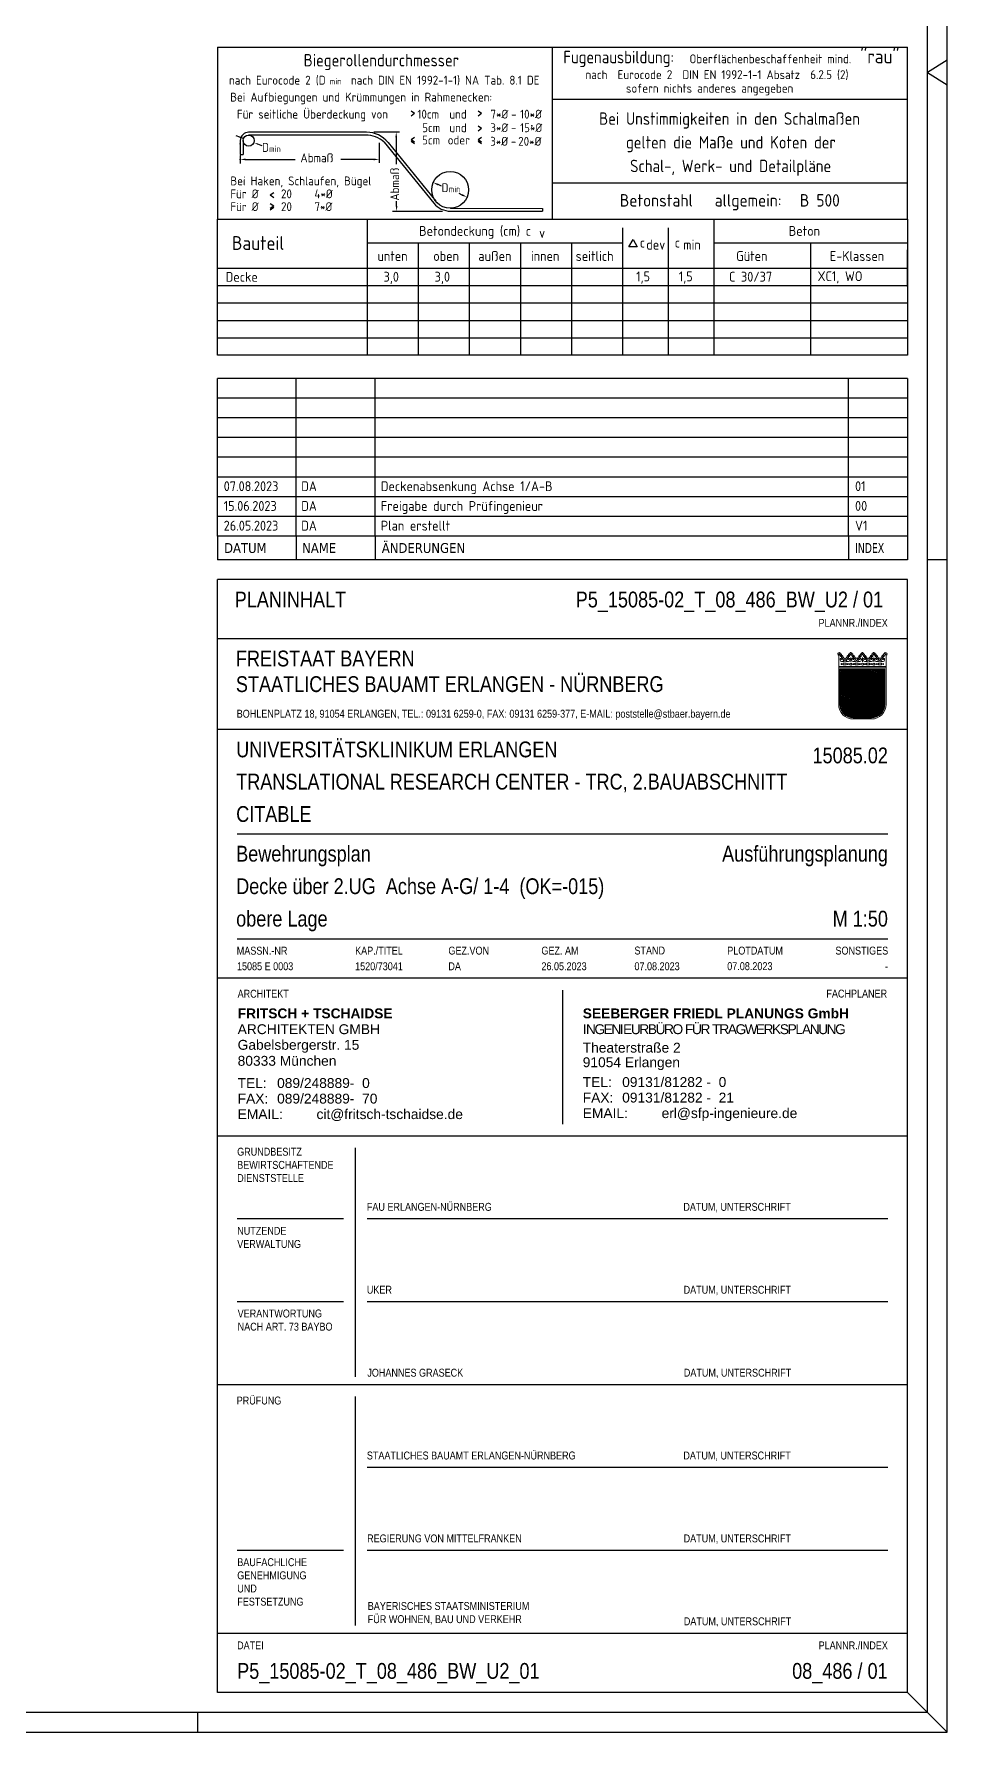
# Model space of a CAD drawing. Extents: x 6 to 95.2, y -7.1 to 49.1.
# Drawn here: x 63.89 to 75.47, y 0 to 21.51 of the extents above; entities that cross this region are included whole.
import ezdxf
from ezdxf.enums import TextEntityAlignment as Align

# ---------------------------------------------------------------- set-up
doc = ezdxf.new("R2010")
doc.units = 0
doc.header["$LTSCALE"] = 0.5
doc.linetypes.add('AUSGEZOGEN', pattern=[1000.01, 1000, 0.01])
for name, color, linetype in [('40 A Plankopf Text F+T', 7, 'Continuous'), ('BET-ANS', 7, 'Continuous'), ('RAHMEN', 7, 'Continuous'), ('STEMPEL', 7, 'Continuous'), ('TEXT', 7, 'Continuous')]:
    doc.layers.add(name, color=color, linetype=linetype)
doc.layers.add('NOPLOT', color=7, linetype='Continuous', plot=False)
doc.styles.add('ERSTELLTER_STIL_3', font='arial.ttf')
doc.styles.add('ERSTELLTER_STIL_4', font='arialbd.ttf')
doc.styles.add('helv', font='tahoma.ttf')
doc.styles.add('plankopf_ArialN', font='ARIALN.TTF')
doc.styles.add('txt', font='isocp.shx')
pattern_1 = [(0, (-322.07857, -163.97815), (8e-17, 0.254), [])]

# ---------------------------------------------------------------- blocks, each defined once
blk = doc.blocks.new('Bundeslandwappen')
at = {"lineweight": 9, "true_color": 0xffffff}
for points in [[(-5.75, 16.5), (-5.98, 16.5), (-5.98, 16.29), (-5.75, 16.29)], [(-5.09, 15.68), (-5.31, 15.68), (-5.31, 15.47), (-5.09, 15.47)], [(-3.49, 15.68), (-3.71, 15.68), (-3.71, 15.47), (-3.49, 15.47)], [(-2.82, 16.5), (-3.05, 16.5), (-3.05, 16.29), (-2.82, 16.29)], [(-2.15, 15.68), (-2.38, 15.68), (-2.38, 15.47), (-2.15, 15.47)], [(-0.56, 15.68), (-0.78, 15.68), (-0.78, 15.47), (-0.56, 15.47)], [(0.11, 16.5), (-0.11, 16.5), (-0.11, 16.29), (0.11, 16.29)], [(0.78, 15.68), (0.56, 15.68), (0.56, 15.47), (0.78, 15.47)], [(2.38, 15.68), (2.15, 15.68), (2.15, 15.47), (2.38, 15.47)], [(3.05, 16.5), (2.82, 16.5), (2.82, 16.29), (3.05, 16.29)], [(3.71, 15.68), (3.49, 15.68), (3.49, 15.47), (3.71, 15.47)], [(5.31, 15.68), (5.09, 15.68), (5.09, 15.47), (5.31, 15.47)], [(5.98, 16.5), (5.75, 16.5), (5.75, 16.29), (5.98, 16.29)]]:
    blk.add_hatch(color=7, dxfattribs=at).paths.add_polyline_path(points)
at = {"true_color": 0xffffff}
for points in [[(-5.34, 12.59), (-5.7, 12.59), (-5.7, 12.19), (-5.07, 11.96)], [(-3.57, 8.42), (-5.7, 9.18), (-5.7, 6.17), (-2.07, 4.88)], [(-1.42, 10.67), (-5.07, 11.96), (-3.57, 8.42), (0.08, 7.13)], [(0.86, 12.59), (-2.24, 12.59), (-1.42, 10.67), (2.23, 9.38)], [(3.96, 12.59), (1.66, 12.59), (4.37, 11.63)], [(5.7, 8.15), (2.23, 9.38), (3.73, 5.84), (5.7, 5.14)], [(5.7, 11.16), (4.37, 11.63), (5.7, 8.5)], [(-5.7, 6.14), (-5.7, 3.7, 0.041392), (-5.65, 3.14), (-4.21, 2.63)], [(1.58, 3.59), (-2.07, 4.88), (-0.56, 1.34), (2.36, 0.3, 0.043654), (2.95, 0.36)], [(3.73, 5.84), (0.08, 7.13), (1.58, 3.59), (5.23, 2.29)], [(-0.56, 1.34), (-4.21, 2.63), (-3.29, 0.45, 0.073774), (-2.3, 0.3), (-0.12, 0.3)]]:
    blk.add_hatch(color=7, dxfattribs=at).paths.add_polyline_path(points)
at = {"lineweight": 9}
h = blk.add_hatch(dxfattribs=at)
h.set_pattern_fill('ANSI31', color=256, scale=0.08, angle=315, style=0)
h.set_pattern_definition(pattern_1)
h.paths.add_polyline_path([(-5.07, 11.96), (-5.7, 12.19), (-5.7, 9.18), (-3.57, 8.42)])
h = blk.add_hatch(dxfattribs=at)
h.set_pattern_fill('ANSI31', color=256, scale=0.08, angle=315, style=0)
h.set_pattern_definition(pattern_1)
h.paths.add_polyline_path([(-2.24, 12.59), (-5.34, 12.59), (-5.07, 11.96), (-1.42, 10.67)])
h = blk.add_hatch(dxfattribs=at)
h.set_pattern_fill('ANSI31', color=256, scale=0.08, angle=315, style=0)
h.set_pattern_definition(pattern_1)
h.paths.add_polyline_path([(2.23, 9.38), (-1.42, 10.67), (0.08, 7.13), (3.73, 5.84)])
h = blk.add_hatch(dxfattribs=at)
h.set_pattern_fill('ANSI31', color=256, scale=0.08, angle=315, style=0)
h.set_pattern_definition(pattern_1)
h.paths.add_polyline_path([(4.37, 11.63), (1.66, 12.59), (0.86, 12.59), (2.23, 9.38), (5.7, 8.15), (5.7, 8.5)])
h = blk.add_hatch(dxfattribs=at)
h.set_pattern_fill('ANSI31', color=256, scale=0.08, angle=315, style=0)
h.set_pattern_definition(pattern_1)
h.paths.add_polyline_path([(5.7, 12.59), (3.96, 12.59), (4.37, 11.63), (5.7, 11.16)])
h = blk.add_hatch(dxfattribs=at)
h.set_pattern_fill('ANSI31', color=256, scale=0.08, angle=315, style=0)
h.set_pattern_definition(pattern_1)
h.paths.add_polyline_path([(-2.07, 4.88), (-5.7, 6.17), (-5.7, 6.14), (-4.21, 2.63), (-0.56, 1.34)])
h = blk.add_hatch(dxfattribs=at)
h.set_pattern_fill('ANSI31', color=256, scale=0.08, angle=315, style=0)
h.set_pattern_definition(pattern_1)
h.paths.add_polyline_path([(0.08, 7.13), (-3.57, 8.42), (-2.07, 4.88), (1.58, 3.59)])
h = blk.add_hatch(dxfattribs=at)
h.set_pattern_fill('ANSI31', color=256, scale=0.08, angle=315, style=0)
h.set_pattern_definition(pattern_1)
h.paths.add_polyline_path([(5.7, 5.14), (3.73, 5.84), (5.23, 2.29), (5.37, 2.24, 0.111178), (5.7, 3.7)])
h = blk.add_hatch(dxfattribs=at)
h.set_pattern_fill('ANSI31', color=256, scale=0.08, angle=315, style=0)
h.set_pattern_definition(pattern_1)
h.paths.add_polyline_path([(-4.21, 2.63), (-5.65, 3.14, 0.285055), (-3.29, 0.45)])
h = blk.add_hatch(dxfattribs=at)
h.set_pattern_fill('ANSI31', color=256, scale=0.08, angle=315, style=0)
h.set_pattern_definition(pattern_1)
h.paths.add_polyline_path([(-0.56, 1.34), (-0.12, 0.3), (2.3, 0.3, 0.004354), (2.36, 0.3)])
h = blk.add_hatch(dxfattribs=at)
h.set_pattern_fill('ANSI31', color=256, scale=0.08, angle=315, style=0)
h.set_pattern_definition(pattern_1)
h.paths.add_polyline_path([(5.31, 2.11), (5.23, 2.29), (1.58, 3.59), (2.95, 0.36, 0.22704)])
for p, q in [((-6, 16.1), (-6, 3.7)), ((-6, 13.29), (6, 13.29)), ((-6, 12.94), (6, 12.94)), ((-5.64, 14.97), (-5.64, 15.18)), ((-5.61, 16.59), (-5.62, 16.68)), ((-5.33, 15.19), (-5.33, 15.05)), ((-4.68, 14.54), (-5.26, 14.54)), ((-4.12, 14.54), (-3.54, 14.54)), ((-3.47, 15.19), (-3.47, 15.05)), ((-3.36, 13.9), (-2.93, 14.17)), ((-2.93, 13.63), (-3.36, 13.9)), ((-3.19, 16.59), (-3.18, 16.67)), ((-3.16, 14.97), (-3.16, 15.18)), ((-2.93, 15.58), (-2.93, 14.47)), ((-2.93, 14.17), (-2.5, 13.9)), ((-2.5, 13.9), (-2.93, 13.63)), ((-2.71, 14.97), (-2.71, 15.18)), ((-2.68, 16.59), (-2.69, 16.67)), ((-2.4, 15.19), (-2.4, 15.05)), ((-1.74, 14.54), (-2.32, 14.54)), ((-1.19, 14.54), (-0.61, 14.54)), ((-0.54, 15.19), (-0.54, 15.05)), ((0, 14.17), (-0.43, 13.9)), ((-0.43, 13.9), (0, 13.63)), ((-0.25, 16.59), (-0.24, 16.67)), ((-0.22, 14.97), (-0.22, 15.18)), ((0, 15.58), (0, 14.47)), ((0.43, 13.9), (0, 14.17)), ((0, 13.63), (0.43, 13.9)), ((0.22, 14.97), (0.22, 15.18)), ((0.25, 16.59), (0.24, 16.67)), ((0.54, 15.19), (0.54, 15.05)), ((1.19, 14.54), (0.61, 14.54)), ((1.74, 14.54), (2.32, 14.54)), ((2.4, 15.19), (2.4, 15.05)), ((2.93, 14.17), (2.5, 13.9)), ((2.5, 13.9), (2.93, 13.63)), ((2.68, 16.59), (2.69, 16.67)), ((2.71, 14.97), (2.71, 15.18)), ((2.93, 15.58), (2.93, 14.47)), ((3.36, 13.9), (2.93, 14.17)), ((2.93, 13.63), (3.36, 13.9)), ((3.16, 14.97), (3.16, 15.18)), ((3.19, 16.59), (3.18, 16.67)), ((3.47, 15.19), (3.47, 15.05)), ((4.12, 14.54), (3.54, 14.54)), ((4.68, 14.54), (5.26, 14.54)), ((5.33, 15.19), (5.33, 15.05)), ((5.61, 16.59), (5.62, 16.68)), ((5.64, 14.97), (5.64, 15.18)), ((6, 3.7), (6, 16.1)), ((-5.7, 12.59), (-5.7, 3.7)), ((-5.7, 12.59), (5.7, 12.59)), ((-5.7, 12.19), (5.7, 8.15)), ((-5.7, 9.18), (5.7, 5.14)), ((-5.34, 12.59), (-0.12, 0.3)), ((-2.24, 12.59), (2.95, 0.36)), ((0.86, 12.59), (5.31, 2.11)), ((1.66, 12.59), (5.7, 11.16)), ((3.96, 12.59), (5.7, 8.5)), ((5.7, 3.7), (5.7, 12.59)), ((-5.7, 6.17), (5.37, 2.24)), ((-5.7, 6.14), (-3.29, 0.45)), ((-5.66, 3.14), (2.36, 0.3)), ((-2.3, 0.3), (2.3, 0.3)), ((-2.3, 0), (2.3, 0))]:
    blk.add_line(p, q, dxfattribs=at)
for points in [[(-5.75, 16.29), (-5.98, 16.29), (-5.98, 16.5), (-5.75, 16.5)], [(-5.09, 15.47), (-5.31, 15.47), (-5.31, 15.68), (-5.09, 15.68)], [(-4.07, 13.71), (-4.83, 13.71), (-4.83, 14.1), (-4.07, 14.1)], [(-3.71, 15.47), (-3.49, 15.47), (-3.49, 15.68), (-3.71, 15.68)], [(-2.82, 16.29), (-3.05, 16.29), (-3.05, 16.5), (-2.82, 16.5)], [(-2.15, 15.47), (-2.38, 15.47), (-2.38, 15.68), (-2.15, 15.68)], [(-1.8, 13.71), (-1.04, 13.71), (-1.04, 14.1), (-1.8, 14.1)], [(-0.78, 15.47), (-0.56, 15.47), (-0.56, 15.68), (-0.78, 15.68)], [(0.11, 16.29), (-0.11, 16.29), (-0.11, 16.5), (0.11, 16.5)], [(0.78, 15.47), (0.56, 15.47), (0.56, 15.68), (0.78, 15.68)], [(1.8, 13.71), (1.04, 13.71), (1.04, 14.1), (1.8, 14.1)], [(2.15, 15.47), (2.38, 15.47), (2.38, 15.68), (2.15, 15.68)], [(3.05, 16.29), (2.82, 16.29), (2.82, 16.5), (3.05, 16.5)], [(3.71, 15.47), (3.49, 15.47), (3.49, 15.68), (3.71, 15.68)], [(4.07, 13.71), (4.83, 13.71), (4.83, 14.1), (4.07, 14.1)], [(5.09, 15.47), (5.31, 15.47), (5.31, 15.68), (5.09, 15.68)], [(5.75, 16.29), (5.98, 16.29), (5.98, 16.5), (5.75, 16.5)]]:
    blk.add_lwpolyline(points, close=True, dxfattribs=at)
for centre in [(-5.28, 13.9), (-3.71, 13.9), (-2.2, 13.9), (-0.68, 13.9), (0.68, 13.9), (2.2, 13.9), (3.71, 13.9), (5.28, 13.9)]:
    blk.add_circle(centre, 0.123, dxfattribs=at)
for centre, radius, start, end in [((-5.89, 16.45), 0.362, 44.6681, 253.1183), ((-5.67, 16.67), 0.05, 6.6615, 44.6681), ((-5.49, 15.18), 0.157, 3.2756, 179.5521), ((-5.19, 14.99), 0.453, 182.8328, 261.3043), ((-5.56, 16.59), 0.05, 186.6615, 265.6209), ((-5.42, 15.99), 0.179, 74.7883, 15.1356), ((-5.59, 16.26), 0.281, 346.0232, 85.6209), ((-5.36, 16.21), 0.05, 254.7883, 346.0232), ((-5.26, 15.23), 0.191, 249.6358, 3.0857), ((-5.2, 16.05), 0.05, 93.0633, 195.1356), ((-5.19, 15.87), 0.224, 350.9542, 93.0633), ((-5.02, 15.24), 0.05, 82.9467, 183.0857), ((-4.99, 15.54), 0.249, 262.9467, 77.8855), ((-4.92, 15.83), 0.05, 170.9542, 257.8855), ((-4.62, 14.89), 0.224, 71.4, 0), ((-4.71, 14.85), 0.312, 275.9649, 353.9773), ((-4.4, 15.24), 0.208, 317.0775, 222.9225), ((-4.18, 14.89), 0.224, 180, 108.6), ((-4.09, 14.85), 0.312, 186.0227, 264.0351), ((-3.81, 15.54), 0.249, 102.1145, 277.0533), ((-3.88, 15.83), 0.05, 282.1145, 9.0458), ((-3.61, 15.87), 0.224, 86.9367, 189.0458), ((-3.78, 15.24), 0.05, 356.9143, 97.0533), ((-3.54, 15.23), 0.191, 176.9143, 290.3642), ((-3.6, 16.05), 0.05, 344.8644, 86.9367), ((-3.38, 15.99), 0.179, 164.8644, 105.2117), ((-3.61, 14.99), 0.453, 278.6957, 357.1672), ((-3.21, 16.26), 0.281, 94.3791, 193.9768), ((-3.44, 16.21), 0.05, 193.9768, 285.2117), ((-3.31, 15.18), 0.157, 0.4479, 176.7244), ((-3.24, 16.59), 0.05, 274.3791, 353.3385), ((-3.13, 16.67), 0.05, 155.2288, 173.3385), ((-2.93, 16.58), 0.264, 24.0166, 155.3409), ((-2.55, 15.18), 0.157, 3.2756, 179.5521), ((-2.26, 14.99), 0.453, 182.8328, 261.3043), ((-2.74, 16.66), 0.05, 6.6615, 24.0166), ((-2.63, 16.59), 0.05, 186.6615, 265.6209), ((-2.49, 15.99), 0.179, 74.7883, 15.1356), ((-2.65, 16.26), 0.281, 346.0232, 85.6209), ((-2.43, 16.21), 0.05, 254.7883, 346.0232), ((-2.33, 15.23), 0.191, 249.6358, 3.0857), ((-2.27, 16.05), 0.05, 93.0633, 195.1356), ((-2.26, 15.87), 0.224, 350.9542, 93.0633), ((-2.09, 15.24), 0.05, 82.9467, 183.0857), ((-2.05, 15.54), 0.249, 262.9467, 77.8855), ((-1.99, 15.83), 0.05, 170.9542, 257.8855), ((-1.69, 14.89), 0.224, 71.4, 0), ((-1.78, 14.85), 0.312, 275.9649, 353.9773), ((-1.47, 15.24), 0.208, 317.0775, 222.9225), ((-1.24, 14.89), 0.224, 180, 108.6), ((-1.16, 14.85), 0.312, 186.0227, 264.0351), ((-0.88, 15.54), 0.249, 102.1145, 277.0533), ((-0.94, 15.83), 0.05, 282.1145, 9.0458), ((-0.67, 15.87), 0.224, 86.9367, 189.0458), ((-0.84, 15.24), 0.05, 356.9143, 97.0533), ((-0.6, 15.23), 0.191, 176.9143, 290.3642), ((-0.66, 16.05), 0.05, 344.8644, 86.9367), ((-0.44, 15.99), 0.179, 164.8644, 105.2117), ((-0.68, 14.99), 0.453, 278.6957, 357.1672), ((-0.28, 16.26), 0.281, 94.3791, 193.9768), ((-0.5, 16.21), 0.05, 193.9768, 285.2117), ((-0.38, 15.18), 0.157, 0.4479, 176.7244), ((-0.3, 16.59), 0.05, 274.3791, 353.3385), ((0, 16.58), 0.264, 24.0166, 155.3409), ((-0.19, 16.67), 0.05, 155.2288, 173.3385), ((0.38, 15.18), 0.157, 3.2756, 179.5521), ((0.68, 14.99), 0.453, 182.8328, 261.3043), ((0.19, 16.66), 0.05, 6.6615, 24.0166), ((0.3, 16.59), 0.05, 186.6615, 265.6209), ((0.44, 15.99), 0.179, 74.7883, 15.1356), ((0.28, 16.26), 0.281, 346.0232, 85.6209), ((0.5, 16.21), 0.05, 254.7883, 346.0232), ((0.6, 15.23), 0.191, 249.6358, 3.0857), ((0.66, 16.05), 0.05, 93.0633, 195.1356), ((0.67, 15.87), 0.224, 350.9542, 93.0633), ((0.84, 15.24), 0.05, 82.9467, 183.0857), ((0.88, 15.54), 0.249, 262.9467, 77.8855), ((0.94, 15.83), 0.05, 170.9542, 257.8855), ((1.24, 14.89), 0.224, 71.4, 0), ((1.16, 14.85), 0.312, 275.9649, 353.9773), ((1.47, 15.24), 0.208, 317.0775, 222.9225), ((1.69, 14.89), 0.224, 180, 108.6), ((1.78, 14.85), 0.312, 186.0227, 264.0351), ((2.05, 15.54), 0.249, 102.1145, 277.0533), ((1.99, 15.83), 0.05, 282.1145, 9.0458), ((2.26, 15.87), 0.224, 86.9367, 189.0458), ((2.09, 15.24), 0.05, 356.9143, 97.0533), ((2.33, 15.23), 0.191, 176.9143, 290.3642), ((2.27, 16.05), 0.05, 344.8644, 86.9367), ((2.49, 15.99), 0.179, 164.8644, 105.2117), ((2.26, 14.99), 0.453, 278.6957, 357.1672), ((2.65, 16.26), 0.281, 94.3791, 193.9768), ((2.43, 16.21), 0.05, 193.9768, 285.2117), ((2.55, 15.18), 0.157, 0.4479, 176.7244), ((2.63, 16.59), 0.05, 274.3791, 353.3385), ((2.93, 16.58), 0.264, 24.0166, 155.3409), ((2.74, 16.67), 0.05, 155.2288, 173.3385), ((3.31, 15.18), 0.157, 3.2756, 179.5521), ((3.61, 14.99), 0.453, 182.8328, 261.3043), ((3.13, 16.66), 0.05, 6.6615, 24.0166), ((3.24, 16.59), 0.05, 186.6615, 265.6209), ((3.38, 15.99), 0.179, 74.7883, 15.1356), ((3.21, 16.26), 0.281, 346.0232, 85.6209), ((3.44, 16.21), 0.05, 254.7883, 346.0232), ((3.54, 15.23), 0.191, 249.6358, 3.0857), ((3.6, 16.05), 0.05, 93.0633, 195.1356), ((3.61, 15.87), 0.224, 350.9542, 93.0633), ((3.78, 15.24), 0.05, 82.9467, 183.0857), ((3.81, 15.54), 0.249, 262.9467, 77.8855), ((3.88, 15.83), 0.05, 170.9542, 257.8855), ((4.18, 14.89), 0.224, 71.4, 0), ((4.09, 14.85), 0.312, 275.9649, 353.9773), ((4.4, 15.24), 0.208, 317.0775, 222.9225), ((4.62, 14.89), 0.224, 180, 108.6), ((4.71, 14.85), 0.312, 186.0227, 264.0351), ((4.99, 15.54), 0.249, 102.1145, 277.0533), ((4.92, 15.83), 0.05, 282.1145, 9.0458), ((5.19, 15.87), 0.224, 86.9367, 189.0458), ((5.02, 15.24), 0.05, 356.9143, 97.0533), ((5.26, 15.23), 0.191, 176.9143, 290.3642), ((5.2, 16.05), 0.05, 344.8644, 86.9367), ((5.42, 15.99), 0.179, 164.8644, 105.2117), ((5.19, 14.99), 0.453, 278.6957, 357.1672), ((5.59, 16.26), 0.281, 94.3791, 193.9768), ((5.36, 16.21), 0.05, 193.9768, 285.2117), ((5.49, 15.18), 0.157, 0.4479, 176.7244), ((5.56, 16.59), 0.05, 274.3791, 353.3385), ((5.67, 16.67), 0.05, 135.3319, 173.3385), ((5.89, 16.45), 0.362, 286.8817, 135.3319), ((-2.3, 3.7), 3.7, 180, 270), ((-2.3, 3.7), 3.4, 180, 270), ((2.3, 3.7), 3.7, 270, 0), ((2.3, 3.7), 3.4, 270, 0)]:
    blk.add_arc(centre, radius, start, end, dxfattribs=at)
blk = doc.blocks.new('Plankopf_PU')
for p, q in [((-18.5, 25.4), (-18.5, 27.7)), ((-1, 27.7), (-18.5, 27.7)), ((-1, 27.7), (-18.5, 27.7)), ((-1, 25.4), (-1, 27.7)), ((-1, 25.4), (-18.5, 25.4)), ((-1, 25.4), (-18.5, 25.4)), ((-18.5, 19.1), (-18.5, 25.4)), ((-1, 19.1), (-1, 25.4)), ((-1.5, 22.75), (-18, 22.75)), ((-18, 20.1), (-1.5, 20.1)), ((-18.5, 15.1), (-18.5, 19.1)), ((-1, 19.1), (-18.5, 19.1)), ((-1, 15.1), (-1, 19.1)), ((-9.75, 18.8), (-9.75, 15.4)), ((-1, 15.1), (-18.5, 15.1)), ((-1, 15.1), (-18.5, 15.1)), ((-18.5, 8.8), (-18.5, 15.1)), ((-1, 8.8), (-1, 15.1)), ((-15, 9), (-15, 14.8)), ((-15.3, 13), (-18, 13)), ((-1.5, 13), (-14.7, 13)), ((-15.3, 10.9), (-18, 10.9)), ((-1.5, 10.9), (-14.7, 10.9)), ((-18.5, 2.5), (-18.5, 8.8)), ((-1, 8.8), (-18.5, 8.8)), ((-1, 2.5), (-1, 8.8)), ((-15, 2.7), (-15, 8.5)), ((-1.5, 6.7), (-14.7, 6.7)), ((-15.3, 4.6), (-18, 4.6)), ((-1.5, 4.6), (-14.7, 4.6)), ((-1, 2.5), (-18.5, 2.5)), ((-18.5, 1), (-18.5, 2.5)), ((-1, 2.5), (-18.5, 2.5)), ((-1, 1), (-1, 2.5)), ((-1, 1), (-18.5, 1))]:
    blk.add_line(p, q)
at = {"xscale": 0.1, "yscale": 0.1, "zscale": 0.1}
blk.add_blockref('Bundeslandwappen', (-2.148, 25.669), dxfattribs=at)
at = {"linetype": 'AUSGEZOGEN', "lineweight": 35, "style": 'plankopf_ArialN'}
for s, height, p in [('FREISTAAT BAYERN', 0.4, (-18.032, 27.401)), ('PRÜFUNG', 0.2, (-18.013, 8.5))]:
    blk.add_text(s, height=height, dxfattribs=at).set_placement(p, align=Align.TOP_LEFT)
blk.add_text('STAATLICHES BAUAMT ERLANGEN - NÜRNBERG', height=0.4, dxfattribs=at).set_placement((-18.032, 26.552), align=Align.MIDDLE_LEFT)
at = {"style": 'plankopf_ArialN'}
for s, p in [('BOHLENPLATZ 18, 91054 ERLANGEN, TEL.: 09131 6259-0, FAX: 09131 6259-377, E-MAIL: poststelle@stbaer.bayern.de', (-18.012, 25.702)), ('MASSN.-NR', (-18.011, 19.698)), ('KAP./TITEL', (-15.01, 19.698)), ('GEZ.VON', (-12.644, 19.7)), ('GEZ. AM', (-10.286, 19.7)), ('STAND', (-7.927, 19.702)), ('PLOTDATUM', (-5.574, 19.7)), ('FAU ERLANGEN-NÜRNBERG', (-14.712, 13.207)), ('DATUM, UNTERSCHRIFT', (-6.687, 13.207)), ('UKER', (-14.712, 11.107)), ('DATUM, UNTERSCHRIFT', (-6.68, 11.106)), ('JOHANNES GRASECK', (-14.7, 9.005)), ('DATUM, UNTERSCHRIFT', (-6.675, 9.005)), ('STAATLICHES BAUAMT ERLANGEN-NÜRNBERG', (-14.712, 6.907)), ('DATUM, UNTERSCHRIFT', (-6.687, 6.907)), ('REGIERUNG VON MITTELFRANKEN', (-14.705, 4.806)), ('DATUM, UNTERSCHRIFT', (-6.68, 4.806)), ('DATUM, UNTERSCHRIFT', (-6.675, 2.705)), ('DATEI', (-18.002, 2.095))]:
    blk.add_text(s, height=0.2, dxfattribs=at).set_placement(p)
for s, p in [('SONSTIGES', (-1.493, 19.7)), ('PLANNR./INDEX', (-1.501, 2.095))]:
    blk.add_text(s, height=0.2, dxfattribs=at).set_placement(p, align=Align.RIGHT)
at = {"linetype": 'AUSGEZOGEN', "lineweight": 35, "style": 'plankopf_ArialN'}
blk.add_text('ARCHITEKT', height=0.2, dxfattribs=at).set_placement((-17.989, 18.607))
blk.add_text('FACHPLANER', height=0.2, dxfattribs=at).set_placement((-1.52, 18.611), align=Align.RIGHT)
at = {"insert": (-5.574, 19.303), "char_height": 0.2, "attachment_point": 7, "style": 'plankopf_ArialN'}
blk.add_mtext('07.08.2023', dxfattribs=at)
at = {"char_height": 0.2, "attachment_point": 1, "style": 'plankopf_ArialN'}
for s, insert, width in [('GRUNDBESITZ\\PBEWIRTSCHAFTENDE DIENSTSTELLE', (-18, 14.804), 2.5), ('NUTZENDE^JVERWALTUNG', (-17.998, 12.8), 2.69843), ('VERANTWORTUNG  NACH ART. 73 BAYBO', (-17.988, 10.705), 2.68768), ('BAUFACHLICHE GENEHMIGUNG UND FESTSETZUNG', (-17.998, 4.404), 2.2311), ('BAYERISCHES STAATSMINISTERIUM ^JFÜR WOHNEN, BAU UND VERKEHR', (-14.689, 3.294), 9.29412)]:
    blk.add_mtext(s, dxfattribs=dict(at, insert=insert, width=width))
at = {"style": 'plankopf_ArialN'}
for tag, p in [('PROJEKTBEZEICHNUNGZ1', (-18.025, 24.578)), ('PROJEKTBEZEICHNUNGZ2', (-18.025, 23.761)), ('PROJEKTBEZEICHNUNGZ3', (-18.025, 22.941))]:
    blk.add_attdef(tag, text='', height=0.4, dxfattribs=at).set_placement(p, align=Align.BOTTOM_LEFT)
for tag, p in [('GEB.-NR', (-1.5, 24.946)), ('0.000X', (-1.507, 1.749))]:
    blk.add_attdef(tag, text='', height=0.4, dxfattribs=at).set_placement(p, align=Align.TOP_RIGHT)
for tag, p, height in [('PLANINHALTZ1', (-18.025, 22.055), 0.4), ('PLANINHALTZ2', (-18.025, 21.232), 0.4), ('PLANINHALTZ3', (-18.025, 20.409), 0.4), ('MASSN.-NR', (-18.005, 19.303), 0.2), ('KAPITEL/TITEL', (-15.01, 19.303), 0.2), ('GEZ_VON', (-12.644, 19.303), 0.2), ('GEZ_AM', (-10.286, 19.303), 0.2), ('STAND', (-7.927, 19.303), 0.2)]:
    blk.add_attdef(tag, p, '', height=height, dxfattribs=at)
for tag, height, p in [('PLANUNGSPHASE', 0.4, (-1.5, 22.055)), ('PROJEKTKATEGORIE', 0.4, (-1.5, 21.232)), ('MAßSTAB', 0.4, (-1.5, 20.409)), ('SONSTIGES', 0.2, (-1.5, 19.303))]:
    blk.add_attdef(tag, text='', height=height, dxfattribs=at).set_placement(p, align=Align.RIGHT)
at = {"layer": '40 A Plankopf Text F+T', "color": 7, "linetype": 'Continuous', "lineweight": 13, "char_height": 0.25, "attachment_point": 7}
for s, insert, style in [('\\A1;FRITSCH + TSCHAIDSE ', (-17.988, 18.081), 'ERSTELLTER_STIL_4'), ('\\A1;SEEBERGER FRIEDL PLANUNGS GmbH', (-9.238, 18.081), 'ERSTELLTER_STIL_4'), ('\\A1;ARCHITEKTEN GMBH', (-17.988, 17.68), 'ERSTELLTER_STIL_3'), ('\\A1;{\\T0.8;INGENIEURBÜRO FÜR TRAGWERKSPLANUNG}', (-9.238, 17.68), 'ERSTELLTER_STIL_3'), ('\\A1;Gabelsbergerstr. 15', (-17.988, 17.212), 'ERSTELLTER_STIL_3'), ('\\A1;Theaterstraße 2', (-9.238, 17.212), 'ERSTELLTER_STIL_3'), ('\\A1;80333 München', (-17.988, 16.879), 'ERSTELLTER_STIL_3'), ('\\A1;91054 Erlangen', (-9.238, 16.771), 'ERSTELLTER_STIL_3')]:
    blk.add_mtext(s, dxfattribs=dict(at, insert=insert, style=style))
at = {"layer": '40 A Plankopf Text F+T', "color": 7, "linetype": 'Continuous', "lineweight": 13, "char_height": 0.25, "attachment_point": 7, "line_spacing_factor": 0.945293, "style": 'ERSTELLTER_STIL_3'}
for s, insert in [('\\A1;TEL: ^I089/248889-  0\\PFAX: ^I089/248889-  70\\PEMAIL: ^Icit@fritsch-tschaidse.de', (-17.988, 15.481)), ('\\A1;TEL: ^I09131/81282 -  0\\PFAX: ^I09131/81282 -  21\\PEMAIL: ^Ierl@sfp-ingenieure.de', (-9.238, 15.481))]:
    blk.add_mtext(s, dxfattribs=dict(at, insert=insert))
blk = doc.blocks.new('Plankopf-ER')
at = {"layer": 'RAHMEN', "color": 7, "linetype": 'Continuous'}
for p, q in [((-0.5, 4.6), (-18, 4.6)), ((-18, 4.1), (-18, 4.6)), ((-16, 4.1), (-16, 4.6)), ((-14, 4.1), (-14, 4.6)), ((-2, 4.1), (-2, 4.6)), ((-0.5, 4.6), (-0.5, 4.1)), ((-0.5, 4.1), (-18, 4.1)), ((-18, 3.6), (-18, 4.1)), ((-16, 3.6), (-16, 4.1)), ((-14, 3.6), (-14, 4.1)), ((-2, 3.6), (-2, 4.1)), ((-0.5, 4.1), (-0.5, 3.6)), ((-0.5, 3.6), (-18, 3.6)), ((-18, 3.1), (-18, 3.6)), ((-16, 3.1), (-16, 3.6)), ((-14, 3.1), (-14, 3.6)), ((-2, 3.1), (-2, 3.6)), ((-0.5, 3.6), (-0.5, 3.1)), ((-0.5, 3.1), (-18, 3.1)), ((-18, 2.6), (-18, 3.1)), ((-16, 2.6), (-16, 3.1)), ((-14, 2.6), (-14, 3.1)), ((-2, 2.6), (-2, 3.1)), ((-0.5, 3.1), (-0.5, 2.6)), ((-0.5, 2.6), (-18, 2.6)), ((-18, 2.1), (-18, 2.6)), ((-16, 2.1), (-16, 2.6)), ((-14, 2.1), (-14, 2.6)), ((-2, 2.1), (-2, 2.6)), ((-0.5, 2.6), (-0.5, 2.1)), ((-0.5, 2.1), (-18, 2.1)), ((-18, 1.6), (-18, 2.1)), ((-16, 1.6), (-16, 2.1)), ((-14, 1.6), (-14, 2.1)), ((-2, 1.6), (-2, 2.1)), ((-0.5, 2.1), (-0.5, 1.6)), ((-0.5, 1.6), (-18, 1.6)), ((-18, 1.1), (-18, 1.6)), ((-16, 1.1), (-16, 1.6)), ((-14, 1.1), (-14, 1.6)), ((-2, 1.1), (-2, 1.6)), ((-0.5, 1.6), (-0.5, 1.1)), ((-0.5, 1.1), (-18, 1.1)), ((-18, 0.6), (-18, 1.1)), ((-16, 0.6), (-16, 1.1)), ((-14, 0.6), (-14, 1.1)), ((-2, 0.6), (-2, 1.1)), ((-0.5, 1.1), (-0.5, 0.6)), ((-0.5, 0.6), (-18, 0.6)), ((-18, 0.6), (-18, 0)), ((-16, 0.6), (-16, 0)), ((-14, 0.6), (-14, 0)), ((-2, 0.6), (-2, 0)), ((-0.5, 0.6), (-0.5, 0)), ((-0.5, 0), (-18, 0))]:
    blk.add_line(p, q, dxfattribs=at)
at = {"layer": 'RAHMEN', "color": 7, "linetype": 'Continuous', "style": 'txt'}
for tag, p in [('INDEX-D8', (-17.841, 4.242)), ('INDEX-N8', (-15.876, 4.242)), ('INDEX-X8', (-13.857, 4.242)), ('INDEX8', (-1.833, 4.242)), ('INDEX-D7', (-17.841, 3.742)), ('INDEX-N7', (-15.876, 3.742)), ('INDEX-X7', (-13.857, 3.742)), ('INDEX7', (-1.833, 3.742)), ('INDEX-D6', (-17.841, 3.242)), ('INDEX-N6', (-15.876, 3.242)), ('INDEX-X6', (-13.857, 3.242)), ('INDEX6', (-1.833, 3.242)), ('INDEX-D5', (-17.841, 2.742)), ('INDEX-N5', (-15.876, 2.742)), ('INDEX-X5', (-13.857, 2.742)), ('INDEX5', (-1.833, 2.742)), ('INDEX-D4', (-17.841, 2.242)), ('INDEX-N4', (-15.876, 2.242)), ('INDEX-X4', (-13.857, 2.242)), ('INDEX4', (-1.833, 2.242)), ('INDEX-D3', (-17.841, 1.742)), ('INDEX-N3', (-15.876, 1.742)), ('INDEX-X3', (-13.857, 1.742)), ('INDEX3', (-1.833, 1.742)), ('INDEX-D2', (-17.841, 1.242)), ('INDEX-N2', (-15.876, 1.242)), ('INDEX-X2', (-13.857, 1.242)), ('INDEX2', (-1.833, 1.242)), ('INDEX-D1', (-17.841, 0.742)), ('INDEX-N1', (-15.876, 0.742)), ('INDEX-X1', (-13.857, 0.742)), ('INDEX1', (-1.833, 0.742))]:
    blk.add_attdef(tag, p, '', height=0.25, dxfattribs=at)
at = {"layer": 'STEMPEL', "color": 7, "linetype": 'Continuous', "style": 'helv'}
for s, p in [('ÄNDERUNGEN', (-13.833, 0.176)), ('DATUM', (-17.833, 0.176)), ('NAME', (-15.853, 0.176))]:
    blk.add_text(s, height=0.25, dxfattribs=at).set_placement(p)
at = {"layer": 'STEMPEL', "color": 7, "linetype": 'Continuous', "style": 'helv', "width": 0.8}
blk.add_text('INDEX', height=0.25, dxfattribs=at).set_placement((-1.833, 0.176))
blk = doc.blocks.new('DINA0')
at = {"layer": 'RAHMEN'}
for p, q in [((118.9, 0), (118.9, 84.1)), ((0, 0), (118.9, 0))]:
    blk.add_line(p, q, dxfattribs=at)
at = {"layer": 'RAHMEN', "color": 5}
for p, q in [((118.4, 0.5), (118.4, 83.6)), ((2, 0.5), (118.4, 0.5))]:
    blk.add_line(p, q, dxfattribs=at)
at = {"layer": 'RAHMEN', "color": 7, "linetype": 'Continuous'}
for p, q in [((118.9, 42.36), (118.4, 42.05)), ((118.4, 42.05), (118.9, 41.74))]:
    blk.add_line(p, q, dxfattribs=at)
at = {"layer": 'RAHMEN', "color": 7}
for p, q in [((118.9, 29.7), (118.4, 29.7)), ((99.9, 0), (99.9, 0.5))]:
    blk.add_line(p, q, dxfattribs=at)

msp = doc.modelspace()

# ---------------------------------------------------------------- linework, layer by layer
for p, q in [((74.97094, 14.6), (66.22094, 14.6)), ((66.22094, 13.85), (66.22094, 14.6)), ((74.97094, 13.85), (74.97094, 14.6))]:
    msp.add_line(p, q)
at = {"layer": 'NOPLOT', "color": 191, "linetype": 'AUSGEZOGEN'}
msp.add_line((74.97094, 0.5), (75.47094, 0), dxfattribs=at)
at = {"layer": 'RAHMEN', "color": 5, "linetype": 'Continuous'}
for p, q in [((66.22094, 21.3463), (74.97094, 21.3463)), ((66.22094, 21.3463), (66.22094, 19.16724)), ((70.47014, 19.16724), (70.47014, 21.3463)), ((74.97094, 19.16724), (74.97094, 21.3463)), ((74.97094, 18.31367), (74.97094, 18.77601))]:
    msp.add_line(p, q, dxfattribs=at)
at = {"layer": 'RAHMEN', "color": 7, "linetype": 'AUSGEZOGEN'}
for p, q in [((70.47014, 20.68878), (74.97094, 20.68878)), ((68.71901, 20.50356), (68.67535, 20.53413)), ((68.71901, 20.50356), (68.67535, 20.47299)), ((69.56893, 20.50356), (69.52527, 20.53413)), ((69.56893, 20.50356), (69.52527, 20.47299)), ((69.56941, 20.31383), (69.52575, 20.3444)), ((69.56941, 20.31383), (69.52575, 20.28327)), ((68.67535, 20.17573), (68.71901, 20.2063)), ((68.67535, 20.17573), (68.71901, 20.14516)), ((68.67535, 20.15634), (68.71901, 20.12577)), ((69.52527, 20.17573), (69.56893, 20.2063)), ((69.52527, 20.17573), (69.56893, 20.14516)), ((69.52527, 20.15634), (69.56893, 20.12577)), ((70.47014, 19.62488), (74.97094, 19.62488)), ((66.89035, 19.47296), (66.934, 19.50352)), ((66.89035, 19.47296), (66.934, 19.44239)), ((66.934, 19.33209), (66.89035, 19.36266)), ((66.934, 19.33209), (66.89035, 19.30152)), ((66.934, 19.3127), (66.89035, 19.28213)), ((66.22094, 18.54468), (74.97094, 18.54468)), ((66.22094, 18.32468), (74.97094, 18.32468)), ((66.22094, 18.10468), (74.97094, 18.10468)), ((66.22094, 17.88468), (74.97094, 17.88468)), ((66.22094, 17.66468), (74.97094, 17.66468))]:
    msp.add_line(p, q, dxfattribs=at)
at = {"layer": 'RAHMEN', "color": 7, "linetype": 'Continuous'}
for p, q in [((66.5506, 20.18761), (66.45733, 20.2235)), ((68.11217, 20.26812), (66.61661, 20.26812)), ((68.09947, 20.23268), (66.61661, 20.23268)), ((68.20354, 20.27149), (68.52977, 20.27149)), ((66.51031, 20.16182), (66.51031, 19.98466)), ((66.54574, 20.16182), (66.54574, 19.98466)), ((66.7364, 20.11612), (66.78344, 20.09803)), ((68.27022, 20.13212), (68.27022, 19.87869)), ((68.33466, 20.14337), (68.9646, 19.3681)), ((68.38314, 20.13915), (68.98933, 19.39312)), ((68.48739, 20.20412), (68.48739, 19.86319)), ((66.51031, 19.98466), (66.54574, 19.98466)), ((66.51031, 19.9733), (66.51031, 19.87291)), ((66.57781, 19.92369), (67.20606, 19.92369)), ((68.20272, 19.92369), (67.78432, 19.92369)), ((69.06207, 19.5854), (69.01819, 19.60432)), ((68.49191, 19.3337), (68.49191, 19.39282)), ((69.3241, 19.47242), (69.28326, 19.49003)), ((68.12167, 17.47059), (68.12167, 19.16724)), ((68.44071, 19.2662), (69.07416, 19.2662)), ((69.17415, 19.3043), (70.34341, 19.3038)), ((69.17415, 19.26837), (70.34341, 19.26837)), ((70.34341, 19.3038), (70.34341, 19.26837)), ((72.51934, 17.44468), (72.51934, 19.16724)), ((71.36071, 17.44468), (71.36071, 19.05764)), ((71.94002, 17.44468), (71.94002, 19.05764)), ((68.76948, 17.44468), (68.76948, 18.86531)), ((69.41728, 17.44468), (69.41728, 18.86531)), ((70.06509, 17.44468), (70.06509, 18.86531)), ((70.7129, 17.44468), (70.7129, 18.86531)), ((73.74514, 17.44468), (73.74514, 18.86531)), ((68.12167, 17.44468), (68.12167, 18.54468)), ((71.36071, 17.44468), (71.36071, 18.54468)), ((74.77049, 14.85), (74.52049, 14.85))]:
    msp.add_line(p, q, dxfattribs=at)
at = {"layer": 'RAHMEN', "color": 1, "linetype": 'Continuous'}
for p, q in [((68.12167, 18.86531), (71.36071, 18.86531)), ((72.51934, 18.86531), (74.97094, 18.86531))]:
    msp.add_line(p, q, dxfattribs=at)
at = {"layer": 'RAHMEN', "color": 5, "linetype": 'AUSGEZOGEN'}
msp.add_lwpolyline([(66.22094, 19.16724), (74.97094, 19.16724), (74.97094, 17.44468), (66.22094, 17.44468)], close=True, dxfattribs=at)
at = {"layer": 'RAHMEN', "color": 1, "linetype": 'Continuous'}
msp.add_lwpolyline([(71.48953, 18.90992), (71.54404, 18.8155), (71.43502, 18.8155)], close=True, dxfattribs=at)
at = {"layer": 'RAHMEN', "color": 7, "linetype": 'Continuous'}
for centre, radius in [((66.61661, 20.16182), 0.07086), ((69.17114, 19.53837), 0.23407)]:
    msp.add_circle(centre, radius, dxfattribs=at)
for centre, radius, start, end in [((66.61661, 20.16182), 0.1063, 89.999981, 180), ((68.09947, 19.87836), 0.35432, 48.410685, 89.999997), ((68.11217, 19.91897), 0.34915, 39.095644, 90), ((69.17415, 19.53837), 0.27, 219.095644, 270)]:
    msp.add_arc(centre, radius, start, end, dxfattribs=at)
for p in [(70.20841, 20.34893), (66.51031, 20.12084), (66.51031, 19.92369), (68.9562, 19.63105), (69.38608, 19.44569)]:
    msp.add_point(p, dxfattribs=at)
for points in [[(68.49864, 20.20412), (68.47614, 20.20412), (68.48739, 20.27162)], [(66.49859, 20.19827), (66.50486, 20.21456), (66.5506, 20.18761)], [(66.73326, 20.10798), (66.73953, 20.12427), (66.68752, 20.13493)], [(66.57781, 19.91244), (66.57781, 19.93494), (66.51031, 19.92369)], [(68.20272, 19.91244), (68.20272, 19.93494), (68.27022, 19.92369)], [(69.01373, 19.59399), (69.02264, 19.61465), (68.9562, 19.63105)], [(69.31965, 19.46209), (69.32855, 19.48275), (69.38608, 19.44569)], [(68.50316, 19.3337), (68.48066, 19.3337), (68.49191, 19.2662)]]:
    msp.add_solid(points, dxfattribs=at)

# ---------------------------------------------------------------- block references
at = {"layer": 'BET-ANS', "xscale": 0.5, "yscale": 0.5, "zscale": 0.5}
msp.add_blockref('Plankopf-ER', (75.22094, 14.85), dxfattribs=at).add_auto_attribs({'INDEX1': 'V1', 'INDEX-N1': 'DA', 'INDEX-D1': '26.05.2023', 'INDEX-X1': 'Plan erstellt', 'INDEX2': '00', 'INDEX-N2': 'DA', 'INDEX-D2': '15.06.2023', 'INDEX-X2': 'Freigabe durch Prüfingenieur', 'INDEX3': '01', 'INDEX-N3': 'DA', 'INDEX-D3': '07.08.2023', 'INDEX-X3': 'Deckenabsenkung Achse 1/A-B'})
at = {"layer": 'BET-ANS'}
ref = msp.add_blockref('Plankopf_PU', (75.47094, 0), dxfattribs=dict(at, xscale=0.5, yscale=0.5, zscale=0.5))
ref.add_attrib('0.000X', '08_486 / 01', dxfattribs={"layer": '0', "height": 0.2, "style": 'plankopf_ArialN'}).set_placement((74.71756, 0.87443), align=Align.TOP_RIGHT)
ref.add_attrib('STAND', '07.08.2023', (71.50756, 9.65159), dxfattribs={"layer": '0', "height": 0.1, "style": 'plankopf_ArialN'})
ref.add_attrib('PLANINHALTZ1', 'Bewehrungsplan', (66.45837, 11.02774), dxfattribs={"layer": '0', "height": 0.2, "style": 'plankopf_ArialN'})
ref.add_attrib('PLANINHALTZ2', 'Decke über 2.UG  Achse A-G/ 1-4  (OK=-015)', (66.45837, 10.61602), dxfattribs={"layer": '0', "height": 0.2, "style": 'plankopf_ArialN'})
ref.add_attrib('PLANINHALTZ3', 'obere Lage', (66.45837, 10.2045), dxfattribs={"layer": '0', "height": 0.2, "style": 'plankopf_ArialN'})
ref.add_attrib('PROJEKTBEZEICHNUNGZ1', 'UNIVERSITÄTSKLINIKUM ERLANGEN', dxfattribs={"layer": '0', "height": 0.2, "style": 'plankopf_ArialN'}).set_placement((66.45837, 12.28876), align=Align.BOTTOM_LEFT)
ref.add_attrib('PROJEKTBEZEICHNUNGZ2', 'TRANSLATIONAL RESEARCH CENTER - TRC, 2.BAUABSCHNITT', dxfattribs={"layer": '0', "height": 0.2, "style": 'plankopf_ArialN'}).set_placement((66.45837, 11.88065), align=Align.BOTTOM_LEFT)
ref.add_attrib('PROJEKTBEZEICHNUNGZ3', 'CITABLE', dxfattribs={"layer": '0', "height": 0.2, "style": 'plankopf_ArialN'}).set_placement((66.45837, 11.47049), align=Align.BOTTOM_LEFT)
ref.add_attrib('GEB.-NR', '15085.02', dxfattribs={"layer": '0', "height": 0.2, "style": 'plankopf_ArialN'}).set_placement((74.72094, 12.47299), align=Align.TOP_RIGHT)
ref.add_attrib('PLANUNGSPHASE', 'Ausführungsplanung', dxfattribs={"layer": '0', "height": 0.2, "style": 'plankopf_ArialN'}).set_placement((74.72094, 11.02774), align=Align.RIGHT)
ref.add_attrib('MAßSTAB', 'M 1:50', dxfattribs={"layer": '0', "height": 0.2, "style": 'plankopf_ArialN'}).set_placement((74.72094, 10.2045), align=Align.RIGHT)
ref.add_attrib('MASSN.-NR', '15085 E 0003', (66.46832, 9.65159), dxfattribs={"layer": '0', "height": 0.1, "style": 'plankopf_ArialN'})
ref.add_attrib('KAPITEL/TITEL', '1520/73041', (67.96604, 9.65159), dxfattribs={"layer": '0', "height": 0.1, "style": 'plankopf_ArialN'})
ref.add_attrib('GEZ_VON', 'DA', (69.14871, 9.65159), dxfattribs={"layer": '0', "height": 0.1, "style": 'plankopf_ArialN'})
ref.add_attrib('GEZ_AM', '26.05.2023', (70.32807, 9.65159), dxfattribs={"layer": '0', "height": 0.1, "style": 'plankopf_ArialN'})
ref.add_attrib('SONSTIGES', '-', dxfattribs={"layer": '0', "height": 0.1, "style": 'plankopf_ArialN'}).set_placement((74.72094, 9.65159), align=Align.RIGHT)
at = {"layer": 'RAHMEN', "color": 5, "linetype": 'AUSGEZOGEN', "xscale": 0.5, "yscale": 0.5, "zscale": 0.5}
msp.add_blockref('DINA0', (16.02094, 0), dxfattribs=at)

# ---------------------------------------------------------------- texts
at = {"style": 'plankopf_ArialN'}
msp.add_text('PLANNR./INDEX', height=0.1, dxfattribs=at).set_placement((74.71958, 14.00214), align=Align.RIGHT)
at = {"layer": 'BET-ANS', "style": 'plankopf_ArialN'}
for s, p in [('PLANINHALT', (66.43965, 14.2477)), ('P5_15085-02_T_08_486_BW_U2 / 01', (70.76314, 14.24796)), ('P5_15085-02_T_08_486_BW_U2_01', (66.47094, 0.67445))]:
    msp.add_text(s, height=0.2, dxfattribs=at).set_placement(p)
at = {"layer": 'RAHMEN', "color": 1, "linetype": 'Continuous', "style": 'txt', "width": 0.95}
for s, p in [('Fugenausbildung:', (71.30698, 21.14149)), ('Biegerollendurchmesser', (68.29881, 21.102)), ('Bei Unstimmigkeiten in den Schalmaßen', (72.71343, 20.36215)), ('gelten die Maße und Koten der', (72.73039, 20.06215)), ('Schal-, Werk- und Detailpläne', (72.72688, 19.76215))]:
    msp.add_text(s, height=0.1575, dxfattribs=at).set_placement(p, align=Align.CENTER)
at = {"layer": 'RAHMEN', "color": 7, "linetype": 'Continuous', "style": 'txt'}
for s, p in [('Oberflächenbeschaffenheit mind.', (72.20539, 21.14149)), ('nach  Eurocode 2  DIN EN 1992-1-1 Absatz  6.2.5 (2)', (70.88717, 20.9416)), ('sofern nichts anderes angegeben', (71.40044, 20.76842)), ('Bei Aufbiegungen und Krümmungen in Rahmenecken:', (66.38273, 20.65674)), ('10cm', (68.75597, 20.44056)), ('und', (69.16028, 20.44056)), ('7*%%C', (69.68192, 20.44056)), ('-', (69.94343, 20.44056)), ('10*%%C', (70.05838, 20.44056)), ('5cm', (68.81538, 20.11273)), ('5cm', (68.81633, 20.26871)), ('oder', (69.13999, 20.11273)), ('und', (69.16076, 20.26871)), ('3*%%C', (69.68047, 20.26871)), ('-', (69.94198, 20.26871)), ('15*%%C', (70.05838, 20.26871)), ('D', (66.78557, 20.01934)), ('3*%%C', (69.67902, 20.09686)), ('-', (69.94053, 20.09686)), ('20*%%C', (70.03387, 20.09686)), ('Abmaß', (67.27356, 19.88724)), ('Bei Haken, Schlaufen, Bügel', (66.38491, 19.59501)), ('D', (69.06275, 19.50893)), ('Für %%C', (66.38468, 19.43109)), ('Für %%C', (66.38485, 19.26909)), ('20', (67.02668, 19.43109)), ('20', (67.02685, 19.26909)), ('4*%%C', (67.45056, 19.43109)), ('7*%%C', (67.45056, 19.26909))]:
    msp.add_text(s, height=0.1125, dxfattribs=at).set_placement(p)
msp.add_text('nach Eurocode 2 (D     nach DIN EN 1992-1-1) NA Tab. 8.1 DE', height=0.1125, dxfattribs=at).set_placement((68.33495, 20.87099), align=Align.CENTER)
msp.add_text('Für seitliche Überdeckung von', height=0.1125, dxfattribs=at).set_placement((68.38366, 20.44056), align=Align.RIGHT)
msp.add_text('Abmaß', height=0.1125, rotation=90, dxfattribs=at).set_placement((68.52384, 19.40136))
at = {"layer": 'RAHMEN', "color": 1, "linetype": 'Continuous', "style": 'txt'}
for s, height, p in [('Betonstahl', 0.1575, (71.32168, 19.32624)), ('allgemein:', 0.1575, (72.52503, 19.32624)), ('B 500 ', 0.1575, (73.60374, 19.32624)), ('Bauteil', 0.175, (66.40366, 18.77698)), ('Betondeckung (cm) c', 0.125, (68.77724, 18.95536)), ('v', 0.125, (70.29889, 18.92891)), ('Beton', 0.125, (73.46349, 18.95536)), ('c', 0.125, (71.57563, 18.80708)), ('dev', 0.125, (71.65716, 18.78064)), ('c', 0.125, (72.01785, 18.80708)), ('min', 0.125, (72.1264, 18.78064))]:
    msp.add_text(s, height=height, dxfattribs=at).set_placement(p)
at = {"layer": 'TEXT', "color": 1, "style": 'txt'}
msp.add_text('"rau"', height=0.175, dxfattribs=at).set_placement((74.37029, 21.14112))
at = {"layer": 'TEXT', "color": 7, "linetype": 'AUSGEZOGEN', "style": 'txt'}
for s, height, p in [('min', 0.08016, (67.64467, 20.87327)), ('min', 0.08016, (66.87615, 20.01795)), ('min', 0.08016, (69.15333, 19.50754)), ('unten', 0.125, (68.24969, 18.6372)), ('oben', 0.125, (68.9572, 18.6372)), ('außen', 0.125, (69.52861, 18.6372)), ('innen', 0.125, (70.19527, 18.6372)), ('seitlich', 0.125, (70.76296, 18.6372)), ('Güten', 0.125, (72.79728, 18.6372)), ('E-Klassen', 0.125, (73.98486, 18.6372)), ('1,5', 0.125, (71.52884, 18.37885)), ('1,5', 0.125, (72.07005, 18.37885)), ('XC1, WO', 0.125, (73.82884, 18.38181)), ('Decke', 0.125, (66.32531, 18.37308)), ('3,0', 0.125, (68.32731, 18.37496)), ('3,0', 0.125, (68.97512, 18.37496)), ('C 30/37', 0.125, (72.70643, 18.37496))]:
    msp.add_text(s, height=height, dxfattribs=at).set_placement(p)

doc.saveas('drawing.dxf')
